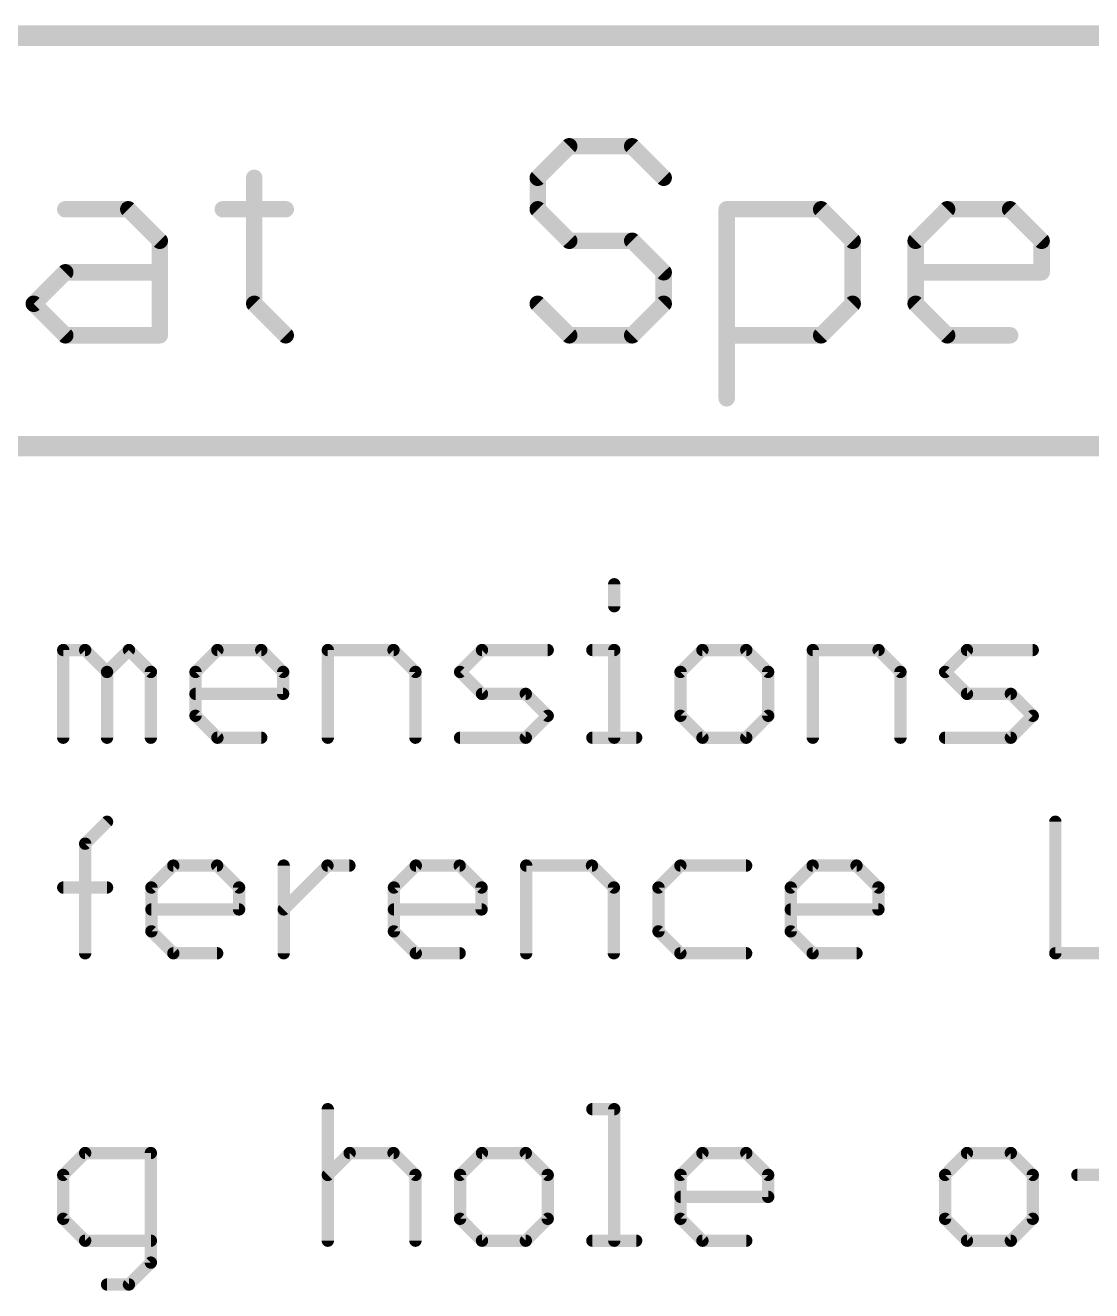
# Model space of a CAD drawing. Extents: x -1 to 129, y -23 to 41.
# Drawn here: x 92.91 to 106.11, y 25.76 to 41.42 of the extents above; entities that cross this region are included whole.
import ezdxf

# ---------------------------------------------------------------- set-up
doc = ezdxf.new("R2010")
doc.units = 0
doc.layers.add('51', color=53, linetype='CONTINUOUS')

msp = doc.modelspace()

# ---------------------------------------------------------------- linework, layer by layer
at = {"layer": '51'}
for points, const_width in [([(129.19, 41.29), (78.39, 41.29)], 0.254), ([(99.6414, 39.9204), (99.2516, 39.5306)], 0.2032), ([(100.421, 39.9204), (99.6414, 39.9204)], 0.2032), ([(100.8108, 39.5306), (100.421, 39.9204)], 0.2032), ([(95.7434, 39.5306), (95.7434, 37.9714)], 0.2032), ([(99.2516, 39.5306), (99.2516, 39.1408)], 0.2032), ([(93.4046, 39.1408), (94.1842, 39.1408)], 0.2032), ([(94.1842, 39.1408), (94.574, 38.751)], 0.2032), ([(95.3536, 39.1408), (96.1332, 39.1408)], 0.2032), ([(99.2516, 39.1408), (99.6414, 38.751)], 0.2032), ([(101.5904, 36.802), (101.5904, 39.1408)], 0.2032), ([(101.5904, 39.1408), (102.7598, 39.1408)], 0.2032), ([(102.7598, 39.1408), (103.1496, 38.751)], 0.2032), ([(103.9292, 38.751), (104.319, 39.1408)], 0.2032), ([(104.319, 39.1408), (105.0986, 39.1408)], 0.2032), ([(105.0986, 39.1408), (105.4884, 38.751)], 0.2032), ([(94.574, 38.751), (94.574, 37.5816)], 0.2032), ([(99.6414, 38.751), (100.421, 38.751)], 0.2032), ([(100.421, 38.751), (100.8108, 38.3612)], 0.2032), ([(103.1496, 38.751), (103.1496, 37.9714)], 0.2032), ([(103.9292, 37.9714), (103.9292, 38.751)], 0.2032), ([(105.4884, 38.751), (105.4884, 38.3612)], 0.2032), ([(93.0148, 37.9714), (93.4046, 38.3612)], 0.2032), ([(93.4046, 38.3612), (94.574, 38.3612)], 0.2032), ([(100.8108, 38.3612), (100.8108, 37.9714)], 0.2032), ([(105.4884, 38.3612), (103.9292, 38.3612)], 0.2032), ([(93.4046, 37.5816), (93.0148, 37.9714)], 0.2032), ([(95.7434, 37.9714), (96.1332, 37.5816)], 0.2032), ([(99.6414, 37.5816), (99.2516, 37.9714)], 0.2032), ([(100.8108, 37.9714), (100.421, 37.5816)], 0.2032), ([(103.1496, 37.9714), (102.7598, 37.5816)], 0.2032), ([(104.319, 37.5816), (103.9292, 37.9714)], 0.2032), ([(94.574, 37.5816), (93.4046, 37.5816)], 0.2032), ([(100.421, 37.5816), (99.6414, 37.5816)], 0.2032), ([(102.7598, 37.5816), (101.5904, 37.5816)], 0.2032), ([(105.0986, 37.5816), (104.319, 37.5816)], 0.2032), ([(78.39, 36.21), (129.19, 36.21)], 0.254), ([(100.199, 34.5014), (100.199, 34.2302)], 0.1524), ([(93.3792, 32.6032), (93.3792, 33.6879)], 0.1524), ([(93.3792, 33.6879), (93.6503, 33.6879)], 0.1524), ([(93.6503, 33.6879), (93.9215, 33.4167)], 0.1524), ([(93.9215, 33.4167), (94.1927, 33.6879)], 0.1524), ([(94.1927, 33.6879), (94.4638, 33.4167)], 0.1524), ([(95.0163, 33.4167), (95.2875, 33.6879)], 0.1524), ([(95.2875, 33.6879), (95.8298, 33.6879)], 0.1524), ([(95.8298, 33.6879), (96.101, 33.4167)], 0.1524), ([(96.6535, 32.6032), (96.6535, 33.6879)], 0.1524), ([(96.6535, 33.6879), (97.467, 33.6879)], 0.1524), ([(97.467, 33.6879), (97.7381, 33.4167)], 0.1524), ([(98.2906, 33.4167), (98.5618, 33.6879)], 0.1524), ([(98.5618, 33.6879), (99.3753, 33.6879)], 0.1524), ([(99.9278, 33.6879), (100.199, 33.6879)], 0.1524), ([(100.199, 33.6879), (100.199, 32.6032)], 0.1524), ([(101.2904, 33.6879), (101.0192, 33.4167)], 0.1524), ([(101.8327, 33.6879), (101.2904, 33.6879)], 0.1524), ([(102.1039, 33.4167), (101.8327, 33.6879)], 0.1524), ([(102.6564, 32.6032), (102.6564, 33.6879)], 0.1524), ([(102.6564, 33.6879), (103.4699, 33.6879)], 0.1524), ([(103.4699, 33.6879), (103.741, 33.4167)], 0.1524), ([(104.2935, 33.4167), (104.5647, 33.6879)], 0.1524), ([(104.5647, 33.6879), (105.3782, 33.6879)], 0.1524), ([(93.9215, 33.4167), (93.9215, 32.6032)], 0.1524), ([(94.4638, 33.4167), (94.4638, 32.6032)], 0.1524), ([(95.0163, 32.8744), (95.0163, 33.4167)], 0.1524), ([(96.101, 33.4167), (96.101, 33.1455)], 0.1524), ([(97.7381, 33.4167), (97.7381, 32.6032)], 0.1524), ([(98.5618, 33.1455), (98.2906, 33.4167)], 0.1524), ([(101.0192, 33.4167), (101.0192, 32.8744)], 0.1524), ([(102.1039, 32.8744), (102.1039, 33.4167)], 0.1524), ([(103.741, 33.4167), (103.741, 32.6032)], 0.1524), ([(104.5647, 33.1455), (104.2935, 33.4167)], 0.1524), ([(96.101, 33.1455), (95.0163, 33.1455)], 0.1524), ([(99.1041, 33.1455), (98.5618, 33.1455)], 0.1524), ([(99.3753, 32.8744), (99.1041, 33.1455)], 0.1524), ([(105.107, 33.1455), (104.5647, 33.1455)], 0.1524), ([(105.3782, 32.8744), (105.107, 33.1455)], 0.1524), ([(95.2875, 32.6032), (95.0163, 32.8744)], 0.1524), ([(99.1041, 32.6032), (99.3753, 32.8744)], 0.1524), ([(101.0192, 32.8744), (101.2904, 32.6032)], 0.1524), ([(101.8327, 32.6032), (102.1039, 32.8744)], 0.1524), ([(105.107, 32.6032), (105.3782, 32.8744)], 0.1524), ([(95.8298, 32.6032), (95.2875, 32.6032)], 0.1524), ([(98.2906, 32.6032), (99.1041, 32.6032)], 0.1524), ([(99.9278, 32.6032), (100.4701, 32.6032)], 0.1524), ([(101.2904, 32.6032), (101.8327, 32.6032)], 0.1524), ([(104.2935, 32.6032), (105.107, 32.6032)], 0.1524), ([(93.6503, 31.292), (93.9215, 31.5632)], 0.1524), ([(105.6578, 31.5632), (105.6578, 29.9362)], 0.1524), ([(93.6503, 29.9362), (93.6503, 31.292)], 0.1524), ([(94.4706, 30.7497), (94.7418, 31.0209)], 0.1524), ([(94.7418, 31.0209), (95.2841, 31.0209)], 0.1524), ([(95.2841, 31.0209), (95.5553, 30.7497)], 0.1524), ([(96.1078, 29.9362), (96.1078, 31.0209)], 0.1524), ([(96.1078, 30.4785), (96.6501, 31.0209)], 0.1524), ([(96.6501, 31.0209), (96.9213, 31.0209)], 0.1524), ([(97.4721, 30.7497), (97.7432, 31.0209)], 0.1524), ([(97.7432, 31.0209), (98.2856, 31.0209)], 0.1524), ([(98.2856, 31.0209), (98.5567, 30.7497)], 0.1524), ([(99.1092, 29.9362), (99.1092, 31.0209)], 0.1524), ([(99.1092, 31.0209), (99.9227, 31.0209)], 0.1524), ([(99.9227, 31.0209), (100.1939, 30.7497)], 0.1524), ([(101.0175, 31.0209), (100.7464, 30.7497)], 0.1524), ([(101.831, 31.0209), (101.0175, 31.0209)], 0.1524), ([(102.3835, 30.7497), (102.6547, 31.0209)], 0.1524), ([(102.6547, 31.0209), (103.197, 31.0209)], 0.1524), ([(103.197, 31.0209), (103.4682, 30.7497)], 0.1524), ([(93.3792, 30.7497), (93.9215, 30.7497)], 0.1524), ([(94.4706, 30.2074), (94.4706, 30.7497)], 0.1524), ([(95.5553, 30.7497), (95.5553, 30.4785)], 0.1524), ([(97.4721, 30.2074), (97.4721, 30.7497)], 0.1524), ([(98.5567, 30.7497), (98.5567, 30.4785)], 0.1524), ([(100.1939, 30.7497), (100.1939, 29.9362)], 0.1524), ([(100.7464, 30.7497), (100.7464, 30.2074)], 0.1524), ([(102.3835, 30.2074), (102.3835, 30.7497)], 0.1524), ([(103.4682, 30.7497), (103.4682, 30.4785)], 0.1524), ([(95.5553, 30.4785), (94.4706, 30.4785)], 0.1524), ([(98.5567, 30.4785), (97.4721, 30.4785)], 0.1524), ([(103.4682, 30.4785), (102.3835, 30.4785)], 0.1524), ([(94.7418, 29.9362), (94.4706, 30.2074)], 0.1524), ([(97.7432, 29.9362), (97.4721, 30.2074)], 0.1524), ([(100.7464, 30.2074), (101.0175, 29.9362)], 0.1524), ([(102.6547, 29.9362), (102.3835, 30.2074)], 0.1524), ([(95.2841, 29.9362), (94.7418, 29.9362)], 0.1524), ([(98.2856, 29.9362), (97.7432, 29.9362)], 0.1524), ([(101.0175, 29.9362), (101.831, 29.9362)], 0.1524), ([(103.197, 29.9362), (102.6547, 29.9362)], 0.1524), ([(105.6578, 29.9362), (106.7425, 29.9362)], 0.1524), ([(96.6535, 28.0072), (96.6535, 26.3802)], 0.1524), ([(99.9278, 28.0072), (100.199, 28.0072)], 0.1524), ([(100.199, 28.0072), (100.199, 26.3802)], 0.1524), ([(93.6503, 27.4649), (93.3792, 27.1937)], 0.1524), ([(94.4638, 27.4649), (93.6503, 27.4649)], 0.1524), ([(94.4638, 26.109), (94.4638, 27.4649)], 0.1524), ([(96.6535, 27.1937), (96.9246, 27.4649)], 0.1524), ([(96.9246, 27.4649), (97.467, 27.4649)], 0.1524), ([(97.467, 27.4649), (97.7381, 27.1937)], 0.1524), ([(98.5618, 27.4649), (98.2906, 27.1937)], 0.1524), ([(99.1041, 27.4649), (98.5618, 27.4649)], 0.1524), ([(99.3753, 27.1937), (99.1041, 27.4649)], 0.1524), ([(101.0192, 27.1937), (101.2904, 27.4649)], 0.1524), ([(101.2904, 27.4649), (101.8327, 27.4649)], 0.1524), ([(101.8327, 27.4649), (102.1039, 27.1937)], 0.1524), ([(104.5647, 27.4649), (104.2935, 27.1937)], 0.1524), ([(105.107, 27.4649), (104.5647, 27.4649)], 0.1524), ([(105.3782, 27.1937), (105.107, 27.4649)], 0.1524), ([(93.3792, 27.1937), (93.3792, 26.6514)], 0.1524), ([(97.7381, 27.1937), (97.7381, 26.3802)], 0.1524), ([(98.2906, 27.1937), (98.2906, 26.6514)], 0.1524), ([(99.3753, 26.6514), (99.3753, 27.1937)], 0.1524), ([(101.0192, 26.6514), (101.0192, 27.1937)], 0.1524), ([(102.1039, 27.1937), (102.1039, 26.9225)], 0.1524), ([(104.2935, 27.1937), (104.2935, 26.6514)], 0.1524), ([(105.3782, 26.6514), (105.3782, 27.1937)], 0.1524), ([(105.9307, 27.1937), (106.473, 27.1937)], 0.1524), ([(102.1039, 26.9225), (101.0192, 26.9225)], 0.1524), ([(93.3792, 26.6514), (93.6503, 26.3802)], 0.1524), ([(98.2906, 26.6514), (98.5618, 26.3802)], 0.1524), ([(99.1041, 26.3802), (99.3753, 26.6514)], 0.1524), ([(101.2904, 26.3802), (101.0192, 26.6514)], 0.1524), ([(104.2935, 26.6514), (104.5647, 26.3802)], 0.1524), ([(105.107, 26.3802), (105.3782, 26.6514)], 0.1524), ([(93.6503, 26.3802), (94.4638, 26.3802)], 0.1524), ([(98.5618, 26.3802), (99.1041, 26.3802)], 0.1524), ([(99.9278, 26.3802), (100.4701, 26.3802)], 0.1524), ([(101.8327, 26.3802), (101.2904, 26.3802)], 0.1524), ([(104.5647, 26.3802), (105.107, 26.3802)], 0.1524), ([(94.1927, 25.8379), (94.4638, 26.109)], 0.1524), ([(93.9215, 25.8379), (94.1927, 25.8379)], 0.1524)]:
    msp.add_lwpolyline(points, dxfattribs=dict(at, const_width=const_width))
for points, const_width in [([(99.6414, 39.9712, 1), (99.6414, 39.8696)], 0.1016), ([(99.6773, 39.8845, 1), (99.6054, 39.9563)], 0.1016), ([(100.4569, 39.9563, 1), (100.385, 39.8845)], 0.1016), ([(100.421, 39.8696, 1), (100.421, 39.9712)], 0.1016), ([(95.7942, 39.5306, 1), (95.6926, 39.5306)], 0.1016), ([(99.3024, 39.5306, 1), (99.2008, 39.5306)], 0.1016), ([(99.2157, 39.5665, 1), (99.2875, 39.4947)], 0.1016), ([(100.7748, 39.4947, 1), (100.8467, 39.5665)], 0.1016), ([(93.4046, 39.1916, 1), (93.4046, 39.09)], 0.1016), ([(94.2201, 39.1767, 1), (94.1483, 39.1049)], 0.1016), ([(94.1842, 39.09, 1), (94.1842, 39.1916)], 0.1016), ([(95.3536, 39.1916, 1), (95.3536, 39.09)], 0.1016), ([(96.1332, 39.09, 1), (96.1332, 39.1916)], 0.1016), ([(99.2875, 39.1767, 1), (99.2157, 39.1049)], 0.1016), ([(99.2008, 39.1408, 1), (99.3024, 39.1408)], 0.1016), ([(101.6412, 39.1408, 1), (101.5396, 39.1408)], 0.1016), ([(101.5904, 39.1916, 1), (101.5904, 39.09)], 0.1016), ([(102.7957, 39.1767, 1), (102.7238, 39.1049)], 0.1016), ([(102.7598, 39.09, 1), (102.7598, 39.1916)], 0.1016), ([(104.319, 39.1916, 1), (104.319, 39.09)], 0.1016), ([(104.3549, 39.1049, 1), (104.283, 39.1767)], 0.1016), ([(105.1345, 39.1767, 1), (105.0626, 39.1049)], 0.1016), ([(105.0986, 39.09, 1), (105.0986, 39.1916)], 0.1016), ([(94.6248, 38.751, 1), (94.5232, 38.751)], 0.1016), ([(94.5381, 38.7151, 1), (94.6099, 38.7869)], 0.1016), ([(99.6414, 38.8018, 1), (99.6414, 38.7002)], 0.1016), ([(99.6054, 38.7151, 1), (99.6773, 38.7869)], 0.1016), ([(100.4569, 38.7869, 1), (100.385, 38.7151)], 0.1016), ([(100.421, 38.7002, 1), (100.421, 38.8018)], 0.1016), ([(103.2004, 38.751, 1), (103.0988, 38.751)], 0.1016), ([(103.1136, 38.7151, 1), (103.1855, 38.7869)], 0.1016), ([(103.8932, 38.7869, 1), (103.9651, 38.7151)], 0.1016), ([(103.98, 38.751, 1), (103.8784, 38.751)], 0.1016), ([(105.5392, 38.751, 1), (105.4376, 38.751)], 0.1016), ([(105.4524, 38.7151, 1), (105.5243, 38.7869)], 0.1016), ([(93.4046, 38.412, 1), (93.4046, 38.3104)], 0.1016), ([(93.4405, 38.3253, 1), (93.3687, 38.3971)], 0.1016), ([(94.574, 38.3104, 1), (94.574, 38.412)], 0.1016), ([(100.8616, 38.3612, 1), (100.76, 38.3612)], 0.1016), ([(100.7748, 38.3253, 1), (100.8467, 38.3971)], 0.1016), ([(103.9292, 38.412, 1), (103.9292, 38.3104)], 0.1016), ([(105.4376, 38.3612, 1), (105.5392, 38.3612)], 0.1016), ([(105.4884, 38.3104, 1), (105.4884, 38.412)], 0.1016), ([(93.0507, 38.0073, 1), (92.9789, 37.9355)], 0.1016), ([(92.9789, 38.0073, 1), (93.0507, 37.9355)], 0.1016), ([(95.7793, 38.0073, 1), (95.7075, 37.9355)], 0.1016), ([(99.2875, 38.0073, 1), (99.2157, 37.9355)], 0.1016), ([(100.8467, 37.9355, 1), (100.7748, 38.0073)], 0.1016), ([(103.1855, 37.9355, 1), (103.1136, 38.0073)], 0.1016), ([(103.9651, 38.0073, 1), (103.8932, 37.9355)], 0.1016), ([(95.6926, 37.9714, 1), (95.7942, 37.9714)], 0.1016), ([(100.76, 37.9714, 1), (100.8616, 37.9714)], 0.1016), ([(103.0988, 37.9714, 1), (103.2004, 37.9714)], 0.1016), ([(103.8784, 37.9714, 1), (103.98, 37.9714)], 0.1016), ([(93.4046, 37.6324, 1), (93.4046, 37.5308)], 0.1016), ([(93.3687, 37.5457, 1), (93.4405, 37.6175)], 0.1016), ([(94.5232, 37.5816, 1), (94.6248, 37.5816)], 0.1016), ([(94.574, 37.5308, 1), (94.574, 37.6324)], 0.1016), ([(96.0973, 37.5457, 1), (96.1691, 37.6175)], 0.1016), ([(99.6414, 37.6324, 1), (99.6414, 37.5308)], 0.1016), ([(99.6054, 37.5457, 1), (99.6773, 37.6175)], 0.1016), ([(100.385, 37.6175, 1), (100.4569, 37.5457)], 0.1016), ([(100.421, 37.5308, 1), (100.421, 37.6324)], 0.1016), ([(101.5904, 37.6324, 1), (101.5904, 37.5308)], 0.1016), ([(102.7238, 37.6175, 1), (102.7957, 37.5457)], 0.1016), ([(102.7598, 37.5308, 1), (102.7598, 37.6324)], 0.1016), ([(104.319, 37.6324, 1), (104.319, 37.5308)], 0.1016), ([(104.283, 37.5457, 1), (104.3549, 37.6175)], 0.1016), ([(105.0986, 37.5308, 1), (105.0986, 37.6324)], 0.1016), ([(101.5396, 36.802, 1), (101.6412, 36.802)], 0.1016), ([(100.2371, 34.5014, 1), (100.1609, 34.5014)], 0.0762), ([(100.1609, 34.2302, 1), (100.2371, 34.2302)], 0.0762), ([(93.4173, 33.6879, 1), (93.3411, 33.6879)], 0.0762), ([(93.3792, 33.726, 1), (93.3792, 33.6498)], 0.0762), ([(93.6773, 33.7148, 1), (93.6234, 33.6609)], 0.0762), ([(93.6503, 33.6498, 1), (93.6503, 33.726)], 0.0762), ([(94.2196, 33.7148, 1), (94.1657, 33.6609)], 0.0762), ([(94.2196, 33.6609, 1), (94.1657, 33.7148)], 0.0762), ([(95.2875, 33.726, 1), (95.2875, 33.6498)], 0.0762), ([(95.3144, 33.6609, 1), (95.2605, 33.7148)], 0.0762), ([(95.8568, 33.7148, 1), (95.8029, 33.6609)], 0.0762), ([(95.8298, 33.6498, 1), (95.8298, 33.726)], 0.0762), ([(96.6916, 33.6879, 1), (96.6154, 33.6879)], 0.0762), ([(96.6535, 33.726, 1), (96.6535, 33.6498)], 0.0762), ([(97.4939, 33.7148, 1), (97.44, 33.6609)], 0.0762), ([(97.467, 33.6498, 1), (97.467, 33.726)], 0.0762), ([(98.5618, 33.726, 1), (98.5618, 33.6498)], 0.0762), ([(98.5887, 33.6609, 1), (98.5349, 33.7148)], 0.0762), ([(99.3753, 33.6498, 1), (99.3753, 33.726)], 0.0762), ([(99.9278, 33.726, 1), (99.9278, 33.6498)], 0.0762), ([(100.2371, 33.6879, 1), (100.1609, 33.6879)], 0.0762), ([(100.199, 33.6498, 1), (100.199, 33.726)], 0.0762), ([(101.2904, 33.726, 1), (101.2904, 33.6498)], 0.0762), ([(101.3173, 33.6609, 1), (101.2635, 33.7148)], 0.0762), ([(101.8597, 33.7148, 1), (101.8058, 33.6609)], 0.0762), ([(101.8327, 33.6498, 1), (101.8327, 33.726)], 0.0762), ([(102.6945, 33.6879, 1), (102.6183, 33.6879)], 0.0762), ([(102.6564, 33.726, 1), (102.6564, 33.6498)], 0.0762), ([(103.4968, 33.7148, 1), (103.4429, 33.6609)], 0.0762), ([(103.4699, 33.6498, 1), (103.4699, 33.726)], 0.0762), ([(104.5647, 33.726, 1), (104.5647, 33.6498)], 0.0762), ([(104.5916, 33.6609, 1), (104.5378, 33.7148)], 0.0762), ([(105.3782, 33.6498, 1), (105.3782, 33.726)], 0.0762), ([(93.9596, 33.4167, 1), (93.8834, 33.4167)], 0.0762), ([(93.8946, 33.4436, 1), (93.9484, 33.3898)], 0.0762), ([(93.8946, 33.3898, 1), (93.9484, 33.4436)], 0.0762), ([(94.5019, 33.4167, 1), (94.4257, 33.4167)], 0.0762), ([(94.4369, 33.3898, 1), (94.4908, 33.4436)], 0.0762), ([(95.0544, 33.4167, 1), (94.9782, 33.4167)], 0.0762), ([(94.9894, 33.4436, 1), (95.0433, 33.3898)], 0.0762), ([(96.1391, 33.4167, 1), (96.0629, 33.4167)], 0.0762), ([(96.074, 33.3898, 1), (96.1279, 33.4436)], 0.0762), ([(97.7762, 33.4167, 1), (97.7, 33.4167)], 0.0762), ([(97.7112, 33.3898, 1), (97.7651, 33.4436)], 0.0762), ([(98.3176, 33.4436, 1), (98.2637, 33.3898)], 0.0762), ([(98.2637, 33.4436, 1), (98.3176, 33.3898)], 0.0762), ([(101.0573, 33.4167, 1), (100.9811, 33.4167)], 0.0762), ([(100.9923, 33.4436, 1), (101.0462, 33.3898)], 0.0762), ([(102.142, 33.4167, 1), (102.0658, 33.4167)], 0.0762), ([(102.0769, 33.3898, 1), (102.1308, 33.4436)], 0.0762), ([(103.7791, 33.4167, 1), (103.7029, 33.4167)], 0.0762), ([(103.7141, 33.3898, 1), (103.768, 33.4436)], 0.0762), ([(104.3205, 33.4436, 1), (104.2666, 33.3898)], 0.0762), ([(104.2666, 33.4436, 1), (104.3205, 33.3898)], 0.0762), ([(95.0163, 33.1836, 1), (95.0163, 33.1074)], 0.0762), ([(96.101, 33.1074, 1), (96.101, 33.1836)], 0.0762), ([(98.5618, 33.1836, 1), (98.5618, 33.1074)], 0.0762), ([(98.5349, 33.1186, 1), (98.5887, 33.1725)], 0.0762), ([(99.1311, 33.1725, 1), (99.0772, 33.1186)], 0.0762), ([(99.1041, 33.1074, 1), (99.1041, 33.1836)], 0.0762), ([(104.5647, 33.1836, 1), (104.5647, 33.1074)], 0.0762), ([(104.5378, 33.1186, 1), (104.5916, 33.1725)], 0.0762), ([(105.134, 33.1725, 1), (105.0801, 33.1186)], 0.0762), ([(105.107, 33.1074, 1), (105.107, 33.1836)], 0.0762), ([(96.0629, 33.1455, 1), (96.1391, 33.1455)], 0.0762), ([(95.0433, 32.9013, 1), (94.9894, 32.8474)], 0.0762), ([(94.9782, 32.8744, 1), (95.0544, 32.8744)], 0.0762), ([(99.4022, 32.8474, 1), (99.3484, 32.9013)], 0.0762), ([(99.3484, 32.8474, 1), (99.4022, 32.9013)], 0.0762), ([(101.0462, 32.9013, 1), (100.9923, 32.8474)], 0.0762), ([(100.9811, 32.8744, 1), (101.0573, 32.8744)], 0.0762), ([(102.0658, 32.8744, 1), (102.142, 32.8744)], 0.0762), ([(102.1308, 32.8474, 1), (102.077, 32.9013)], 0.0762), ([(105.4051, 32.8474, 1), (105.3513, 32.9013)], 0.0762), ([(105.3513, 32.8474, 1), (105.4051, 32.9013)], 0.0762), ([(93.3411, 32.6032, 1), (93.4173, 32.6032)], 0.0762), ([(93.8834, 32.6032, 1), (93.9596, 32.6032)], 0.0762), ([(94.4257, 32.6032, 1), (94.5019, 32.6032)], 0.0762), ([(95.2875, 32.6413, 1), (95.2875, 32.5651)], 0.0762), ([(95.2605, 32.5763, 1), (95.3144, 32.6301)], 0.0762), ([(95.8298, 32.5651, 1), (95.8298, 32.6413)], 0.0762), ([(96.6154, 32.6032, 1), (96.6916, 32.6032)], 0.0762), ([(97.7, 32.6032, 1), (97.7762, 32.6032)], 0.0762), ([(98.2906, 32.6413, 1), (98.2906, 32.5651)], 0.0762), ([(99.0772, 32.6301, 1), (99.1311, 32.5763)], 0.0762), ([(99.1041, 32.5651, 1), (99.1041, 32.6413)], 0.0762), ([(99.9278, 32.6413, 1), (99.9278, 32.5651)], 0.0762), ([(100.1609, 32.6032, 1), (100.2371, 32.6032)], 0.0762), ([(100.4701, 32.5651, 1), (100.4701, 32.6413)], 0.0762), ([(101.2904, 32.6413, 1), (101.2904, 32.5651)], 0.0762), ([(101.2635, 32.5763, 1), (101.3173, 32.6301)], 0.0762), ([(101.8058, 32.6301, 1), (101.8597, 32.5763)], 0.0762), ([(101.8327, 32.5651, 1), (101.8327, 32.6413)], 0.0762), ([(102.6183, 32.6032, 1), (102.6945, 32.6032)], 0.0762), ([(103.7029, 32.6032, 1), (103.7791, 32.6032)], 0.0762), ([(104.2935, 32.6413, 1), (104.2935, 32.5651)], 0.0762), ([(105.0801, 32.6301, 1), (105.134, 32.5763)], 0.0762), ([(105.107, 32.5651, 1), (105.107, 32.6413)], 0.0762), ([(93.9484, 31.5362, 1), (93.8946, 31.5901)], 0.0762), ([(105.6959, 31.5632, 1), (105.6197, 31.5632)], 0.0762), ([(93.6884, 31.292, 1), (93.6122, 31.292)], 0.0762), ([(93.6234, 31.319, 1), (93.6773, 31.2651)], 0.0762), ([(94.7418, 31.059, 1), (94.7418, 30.9828)], 0.0762), ([(94.7687, 30.9939, 1), (94.7148, 31.0478)], 0.0762), ([(95.311, 31.0478, 1), (95.2572, 30.9939)], 0.0762), ([(95.2841, 30.9828, 1), (95.2841, 31.059)], 0.0762), ([(96.1459, 31.0209, 1), (96.0697, 31.0209)], 0.0762), ([(96.6501, 31.059, 1), (96.6501, 30.9828)], 0.0762), ([(96.677, 30.9939, 1), (96.6231, 31.0478)], 0.0762), ([(96.9213, 30.9828, 1), (96.9213, 31.059)], 0.0762), ([(97.7432, 31.059, 1), (97.7432, 30.9828)], 0.0762), ([(97.7702, 30.9939, 1), (97.7163, 31.0478)], 0.0762), ([(98.3125, 31.0478, 1), (98.2586, 30.9939)], 0.0762), ([(98.2856, 30.9828, 1), (98.2856, 31.059)], 0.0762), ([(99.1473, 31.0209, 1), (99.0711, 31.0209)], 0.0762), ([(99.1092, 31.059, 1), (99.1092, 30.9828)], 0.0762), ([(99.9497, 31.0478, 1), (99.8958, 30.9939)], 0.0762), ([(99.9227, 30.9828, 1), (99.9227, 31.059)], 0.0762), ([(101.0175, 31.059, 1), (101.0175, 30.9828)], 0.0762), ([(101.0445, 30.9939, 1), (100.9906, 31.0478)], 0.0762), ([(101.831, 30.9828, 1), (101.831, 31.059)], 0.0762), ([(102.6547, 31.059, 1), (102.6547, 30.9828)], 0.0762), ([(102.6816, 30.9939, 1), (102.6277, 31.0478)], 0.0762), ([(103.224, 31.0478, 1), (103.1701, 30.9939)], 0.0762), ([(103.197, 30.9828, 1), (103.197, 31.059)], 0.0762), ([(93.3792, 30.7878, 1), (93.3792, 30.7116)], 0.0762), ([(93.9215, 30.7116, 1), (93.9215, 30.7878)], 0.0762), ([(94.5087, 30.7497, 1), (94.4325, 30.7497)], 0.0762), ([(94.4437, 30.7766, 1), (94.4975, 30.7228)], 0.0762), ([(95.5934, 30.7497, 1), (95.5172, 30.7497)], 0.0762), ([(95.5283, 30.7228, 1), (95.5822, 30.7766)], 0.0762), ([(97.5102, 30.7497, 1), (97.434, 30.7497)], 0.0762), ([(97.4451, 30.7766, 1), (97.499, 30.7228)], 0.0762), ([(98.5948, 30.7497, 1), (98.5186, 30.7497)], 0.0762), ([(98.5298, 30.7228, 1), (98.5837, 30.7766)], 0.0762), ([(100.232, 30.7497, 1), (100.1558, 30.7497)], 0.0762), ([(100.1669, 30.7228, 1), (100.2208, 30.7766)], 0.0762), ([(100.7845, 30.7497, 1), (100.7083, 30.7497)], 0.0762), ([(100.7194, 30.7766, 1), (100.7733, 30.7228)], 0.0762), ([(102.4216, 30.7497, 1), (102.3454, 30.7497)], 0.0762), ([(102.3566, 30.7766, 1), (102.4105, 30.7228)], 0.0762), ([(103.5063, 30.7497, 1), (103.4301, 30.7497)], 0.0762), ([(103.4412, 30.7228, 1), (103.4951, 30.7766)], 0.0762), ([(94.4706, 30.5166, 1), (94.4706, 30.4404)], 0.0762), ([(95.5553, 30.4404, 1), (95.5553, 30.5166)], 0.0762), ([(96.0808, 30.5055, 1), (96.1347, 30.4516)], 0.0762), ([(97.4721, 30.5166, 1), (97.4721, 30.4404)], 0.0762), ([(98.5567, 30.4404, 1), (98.5567, 30.5166)], 0.0762), ([(102.3835, 30.5166, 1), (102.3835, 30.4404)], 0.0762), ([(103.4682, 30.4404, 1), (103.4682, 30.5166)], 0.0762), ([(95.5172, 30.4785, 1), (95.5934, 30.4785)], 0.0762), ([(98.5186, 30.4785, 1), (98.5948, 30.4785)], 0.0762), ([(103.4301, 30.4785, 1), (103.5063, 30.4785)], 0.0762), ([(94.4975, 30.2343, 1), (94.4437, 30.1804)], 0.0762), ([(94.4325, 30.2074, 1), (94.5087, 30.2074)], 0.0762), ([(97.499, 30.2343, 1), (97.4451, 30.1804)], 0.0762), ([(97.434, 30.2074, 1), (97.5102, 30.2074)], 0.0762), ([(100.7733, 30.2343, 1), (100.7194, 30.1804)], 0.0762), ([(100.7083, 30.2074, 1), (100.7845, 30.2074)], 0.0762), ([(102.4105, 30.2343, 1), (102.3566, 30.1804)], 0.0762), ([(102.3454, 30.2074, 1), (102.4216, 30.2074)], 0.0762), ([(93.6122, 29.9362, 1), (93.6884, 29.9362)], 0.0762), ([(94.7418, 29.9743, 1), (94.7418, 29.8981)], 0.0762), ([(94.7148, 29.9093, 1), (94.7687, 29.9631)], 0.0762), ([(95.2841, 29.8981, 1), (95.2841, 29.9743)], 0.0762), ([(96.0697, 29.9362, 1), (96.1459, 29.9362)], 0.0762), ([(97.7432, 29.9743, 1), (97.7432, 29.8981)], 0.0762), ([(97.7163, 29.9093, 1), (97.7702, 29.9631)], 0.0762), ([(98.2856, 29.8981, 1), (98.2856, 29.9743)], 0.0762), ([(99.0711, 29.9362, 1), (99.1473, 29.9362)], 0.0762), ([(100.1558, 29.9362, 1), (100.232, 29.9362)], 0.0762), ([(101.0175, 29.9743, 1), (101.0175, 29.8981)], 0.0762), ([(100.9906, 29.9093, 1), (101.0445, 29.9631)], 0.0762), ([(101.831, 29.8981, 1), (101.831, 29.9743)], 0.0762), ([(102.6547, 29.9743, 1), (102.6547, 29.8981)], 0.0762), ([(102.6277, 29.9093, 1), (102.6816, 29.9631)], 0.0762), ([(103.197, 29.8981, 1), (103.197, 29.9743)], 0.0762), ([(105.6578, 29.9743, 1), (105.6578, 29.8981)], 0.0762), ([(105.6197, 29.9362, 1), (105.6959, 29.9362)], 0.0762), ([(96.6916, 28.0072, 1), (96.6154, 28.0072)], 0.0762), ([(99.9278, 28.0453, 1), (99.9278, 27.9691)], 0.0762), ([(100.2371, 28.0072, 1), (100.1609, 28.0072)], 0.0762), ([(100.199, 27.9691, 1), (100.199, 28.0453)], 0.0762), ([(93.6503, 27.503, 1), (93.6503, 27.4268)], 0.0762), ([(93.6773, 27.4379, 1), (93.6234, 27.4918)], 0.0762), ([(94.5019, 27.4649, 1), (94.4257, 27.4649)], 0.0762), ([(94.4638, 27.4268, 1), (94.4638, 27.503)], 0.0762), ([(96.9246, 27.503, 1), (96.9246, 27.4268)], 0.0762), ([(96.9516, 27.4379, 1), (96.8977, 27.4918)], 0.0762), ([(97.4939, 27.4918, 1), (97.44, 27.4379)], 0.0762), ([(97.467, 27.4268, 1), (97.467, 27.503)], 0.0762), ([(98.5618, 27.503, 1), (98.5618, 27.4268)], 0.0762), ([(98.5887, 27.4379, 1), (98.5349, 27.4918)], 0.0762), ([(99.1311, 27.4918, 1), (99.0772, 27.4379)], 0.0762), ([(99.1041, 27.4268, 1), (99.1041, 27.503)], 0.0762), ([(101.2904, 27.503, 1), (101.2904, 27.4268)], 0.0762), ([(101.3173, 27.4379, 1), (101.2635, 27.4918)], 0.0762), ([(101.8597, 27.4918, 1), (101.8058, 27.4379)], 0.0762), ([(101.8327, 27.4268, 1), (101.8327, 27.503)], 0.0762), ([(104.5647, 27.503, 1), (104.5647, 27.4268)], 0.0762), ([(104.5916, 27.4379, 1), (104.5378, 27.4918)], 0.0762), ([(105.134, 27.4918, 1), (105.0801, 27.4379)], 0.0762), ([(105.107, 27.4268, 1), (105.107, 27.503)], 0.0762), ([(93.4173, 27.1937, 1), (93.3411, 27.1937)], 0.0762), ([(93.3522, 27.2206, 1), (93.4061, 27.1668)], 0.0762), ([(96.6265, 27.2206, 1), (96.6804, 27.1668)], 0.0762), ([(97.7762, 27.1937, 1), (97.7, 27.1937)], 0.0762), ([(97.7112, 27.1668, 1), (97.7651, 27.2206)], 0.0762), ([(98.3287, 27.1937, 1), (98.2525, 27.1937)], 0.0762), ([(98.2637, 27.2206, 1), (98.3176, 27.1668)], 0.0762), ([(99.4134, 27.1937, 1), (99.3372, 27.1937)], 0.0762), ([(99.3484, 27.1668, 1), (99.4022, 27.2206)], 0.0762), ([(101.0573, 27.1937, 1), (100.9811, 27.1937)], 0.0762), ([(100.9923, 27.2206, 1), (101.0462, 27.1668)], 0.0762), ([(102.142, 27.1937, 1), (102.0658, 27.1937)], 0.0762), ([(102.0769, 27.1668, 1), (102.1308, 27.2206)], 0.0762), ([(104.3316, 27.1937, 1), (104.2554, 27.1937)], 0.0762), ([(104.2666, 27.2206, 1), (104.3205, 27.1668)], 0.0762), ([(105.4163, 27.1937, 1), (105.3401, 27.1937)], 0.0762), ([(105.3513, 27.1668, 1), (105.4051, 27.2206)], 0.0762), ([(105.9307, 27.2318, 1), (105.9307, 27.1556)], 0.0762), ([(101.0192, 26.9606, 1), (101.0192, 26.8844)], 0.0762), ([(102.0658, 26.9225, 1), (102.142, 26.9225)], 0.0762), ([(102.1039, 26.8844, 1), (102.1039, 26.9606)], 0.0762), ([(93.4061, 26.6783, 1), (93.3522, 26.6244)], 0.0762), ([(93.3411, 26.6514, 1), (93.4173, 26.6514)], 0.0762), ([(98.3176, 26.6783, 1), (98.2637, 26.6244)], 0.0762), ([(98.2525, 26.6514, 1), (98.3287, 26.6514)], 0.0762), ([(99.3372, 26.6514, 1), (99.4134, 26.6514)], 0.0762), ([(99.4022, 26.6244, 1), (99.3484, 26.6783)], 0.0762), ([(101.0462, 26.6783, 1), (100.9923, 26.6244)], 0.0762), ([(100.9811, 26.6514, 1), (101.0573, 26.6514)], 0.0762), ([(104.3205, 26.6783, 1), (104.2666, 26.6244)], 0.0762), ([(104.2554, 26.6514, 1), (104.3316, 26.6514)], 0.0762), ([(105.3401, 26.6514, 1), (105.4163, 26.6514)], 0.0762), ([(105.4051, 26.6244, 1), (105.3513, 26.6783)], 0.0762), ([(93.6503, 26.4183, 1), (93.6503, 26.3421)], 0.0762), ([(93.6234, 26.3533, 1), (93.6773, 26.4071)], 0.0762), ([(94.4638, 26.3421, 1), (94.4638, 26.4183)], 0.0762), ([(96.6154, 26.3802, 1), (96.6916, 26.3802)], 0.0762), ([(97.7, 26.3802, 1), (97.7762, 26.3802)], 0.0762), ([(98.5618, 26.4183, 1), (98.5618, 26.3421)], 0.0762), ([(98.5349, 26.3533, 1), (98.5887, 26.4071)], 0.0762), ([(99.0772, 26.4071, 1), (99.1311, 26.3533)], 0.0762), ([(99.1041, 26.3421, 1), (99.1041, 26.4183)], 0.0762), ([(99.9278, 26.4183, 1), (99.9278, 26.3421)], 0.0762), ([(100.1609, 26.3802, 1), (100.2371, 26.3802)], 0.0762), ([(100.4701, 26.3421, 1), (100.4701, 26.4183)], 0.0762), ([(101.2904, 26.4183, 1), (101.2904, 26.3421)], 0.0762), ([(101.2635, 26.3533, 1), (101.3173, 26.4071)], 0.0762), ([(101.8327, 26.3421, 1), (101.8327, 26.4183)], 0.0762), ([(104.5647, 26.4183, 1), (104.5647, 26.3421)], 0.0762), ([(104.5378, 26.3533, 1), (104.5916, 26.4071)], 0.0762), ([(105.0801, 26.4071, 1), (105.134, 26.3533)], 0.0762), ([(105.107, 26.3421, 1), (105.107, 26.4183)], 0.0762), ([(94.4257, 26.109, 1), (94.5019, 26.109)], 0.0762), ([(94.4908, 26.0821, 1), (94.4369, 26.136)], 0.0762), ([(93.9215, 25.876, 1), (93.9215, 25.7998)], 0.0762), ([(94.1657, 25.8648, 1), (94.2196, 25.8109)], 0.0762), ([(94.1927, 25.7998, 1), (94.1927, 25.876)], 0.0762)]:
    msp.add_lwpolyline(points, format="xyb", dxfattribs=dict(at, const_width=const_width))

doc.saveas('drawing.dxf')
